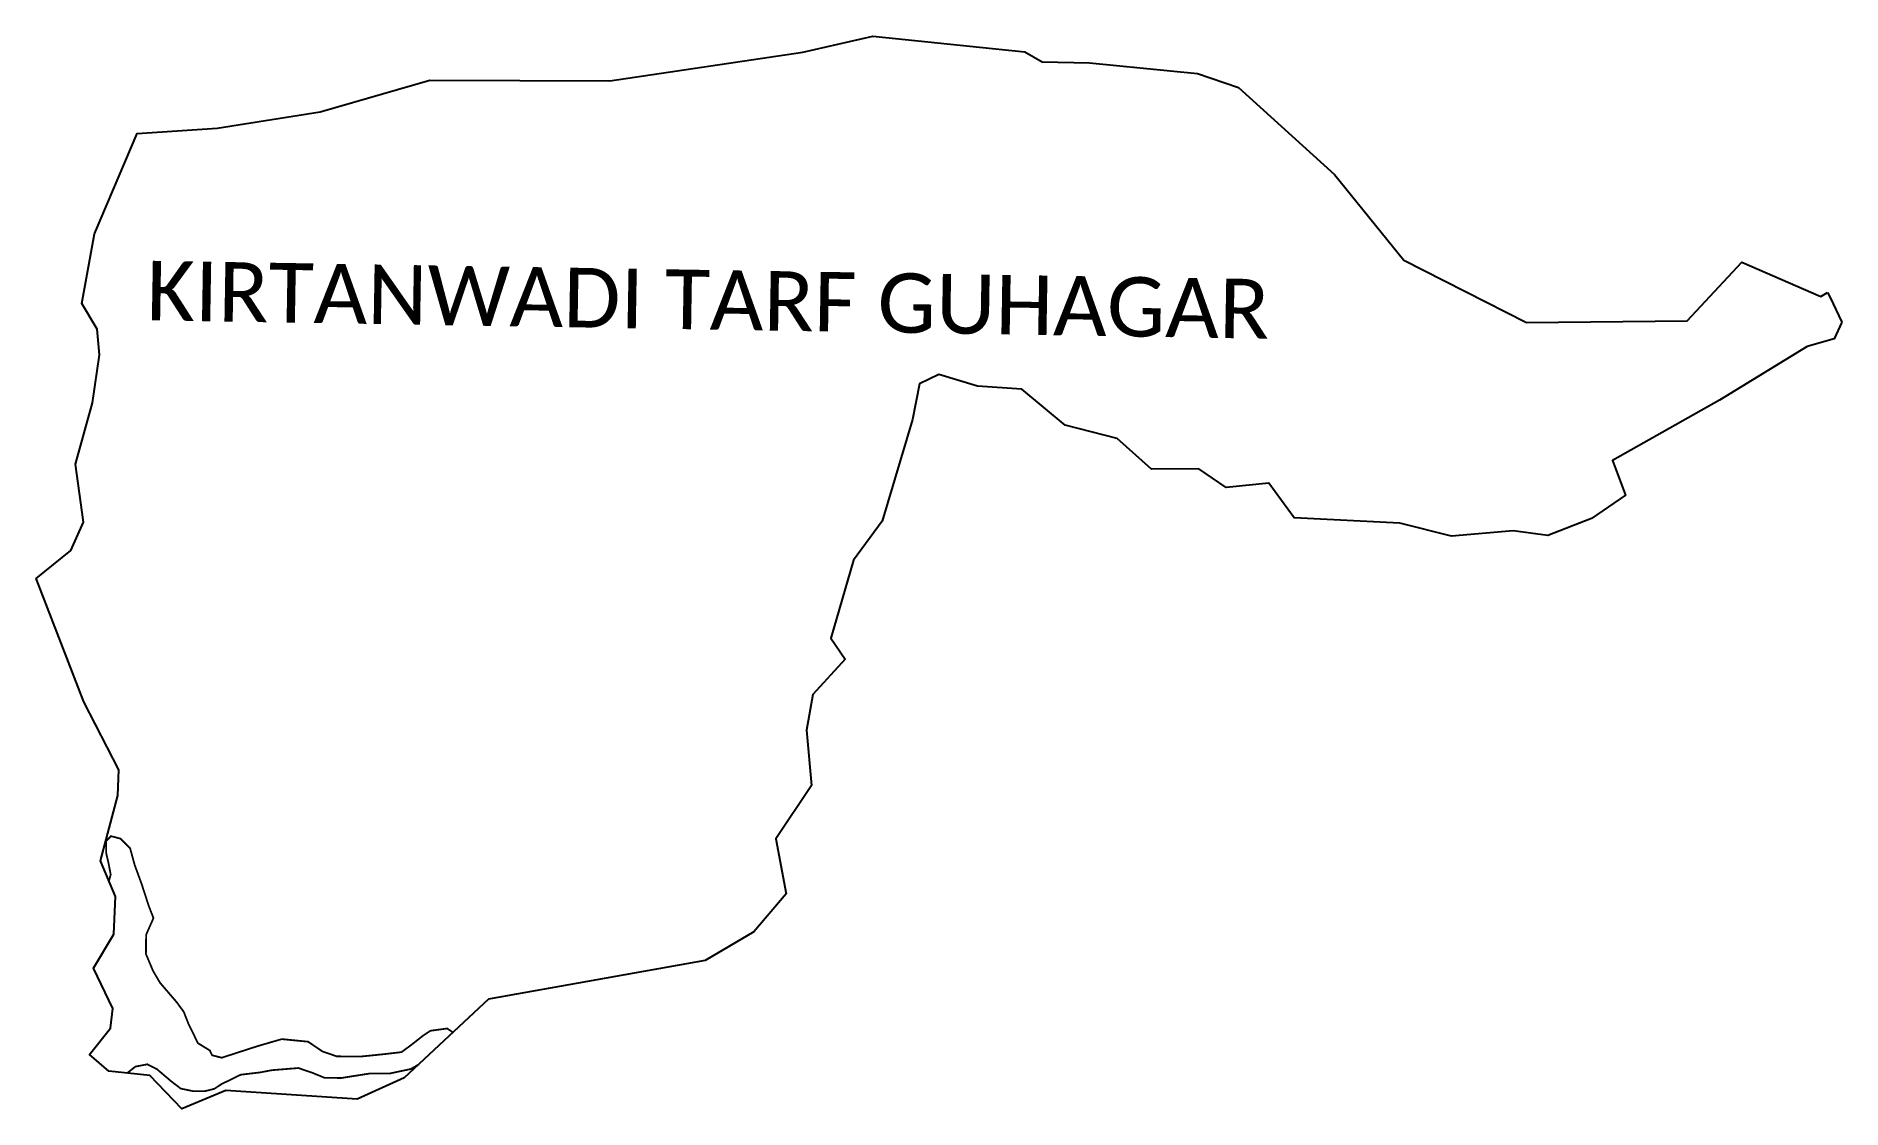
# Model space of a CAD drawing. Header units: metres. Extents: x 308125 to 311160, y 1932454 to 1934256.
import ezdxf

# ---------------------------------------------------------------- set-up
doc = ezdxf.new("R2010")
doc.units = ezdxf.units.M
for name, color, linetype in [('HAZARDS LINE', 1, 'Continuous'), ('village', 3, 'Continuous'), ('VILLAGE NAME', 250, 'Continuous')]:
    doc.layers.add(name, color=color, linetype=linetype)
doc.styles.get("Standard").update_dxf_attribs({"font": 'simplex.shx'})

msp = doc.modelspace()

# ---------------------------------------------------------------- linework, layer by layer
at = {"layer": 'HAZARDS LINE', "lineweight": 18, "const_width": 3.02}
for points in [[(308825.3, 1932582.5), (308815.6, 1932589.1), (308787.4, 1932585.3), (308775.3, 1932577.3), (308755, 1932561.4), (308738.8, 1932549.4), (308706.5, 1932545.7), (308670.2, 1932542), (308630, 1932542.3), (308605.9, 1932550.6), (308581.8, 1932566.9), (308537.6, 1932571.3), (308497.2, 1932559.6), (308436.6, 1932540), (308420.5, 1932544.1), (308416.6, 1932552.2), (308396.6, 1932564.5), (308380.7, 1932596.9), (308372.8, 1932617.1), (308360.9, 1932633.3), (308333, 1932665.8), (308321.1, 1932686), (308309.2, 1932714.3), (308309.5, 1932746.5), (308321.9, 1932774.6), (308314, 1932794.8), (308302.2, 1932831.2), (308290.4, 1932863.5), (308282.6, 1932891.8), (308266.6, 1932908), (308250.5, 1932912.2), (308242.4, 1932904.2), (308242.3, 1932884.1), (308246.1, 1932867.9), (308250, 1932847.7), (308247, 1932836.4)], [(308277.5, 1932514.1), (308291.5, 1932525.1), (308311.7, 1932529), (308327.7, 1932520.8), (308351.7, 1932500.4), (308367.7, 1932488.2), (308387.8, 1932484), (308407.9, 1932483.8), (308424.1, 1932487.7), (308436.2, 1932495.7), (308468.6, 1932511.5), (308500.8, 1932515.3), (308521, 1932519.1), (308565.4, 1932522.7), (308589.4, 1932514.5), (308609.5, 1932506.3), (308637.7, 1932506), (308686.1, 1932513.6), (308718.3, 1932513.4), (308754.6, 1932521.1), (308768.2, 1932529.1)]]:
    msp.add_lwpolyline(points, dxfattribs=at)
at = {"layer": 'village', "flags": 128}
msp.add_lwpolyline([(311124, 1933818.6), (311135.5, 1933825.5)], dxfattribs=at)
at = {"layer": 'village', "color": 3, "true_color": 0x00ff00}
for points in [[(311159.6, 1933775.4, 0), (311146.4, 1933747.6, 0), (311101.3, 1933734.8, 0), (310953.9, 1933644.5, 0), (310774.1, 1933543.3, 0), (310796.2, 1933484.8, 0), (310738.8, 1933445.6, 0), (310665.4, 1933416.9, 0), (310607.2, 1933424.8, 0), (310503.7, 1933416.3, 0), (310416.5, 1933437.9, 0), (310239.3, 1933447.1, 0), (310196.5, 1933505.1, 0), (310124.7, 1933497.7, 0), (310078.9, 1933529.3, 0), (309999.3, 1933528.6, 0), (309941.6, 1933580, 0), (309854.1, 1933602.5, 0), (309781.3, 1933663, 0), (309706.6, 1933667.7, 0), (309641.9, 1933687.5, 0), (309609.5, 1933672.1, 0), (309597.7, 1933612.1, 0), (309546.7, 1933441, 0), (309498.4, 1933376, 0), (309460.3, 1933244.7, 0), (309484.5, 1933209.3, 0), (309430.1, 1933150.1, 0), (309419.6, 1933090.2, 0), (309427.8, 1932997.4, 0), (309368.1, 1932907.7, 0), (309385.5, 1932815.3, 0), (309331.2, 1932751.2, 0), (309249.1, 1932703.1, 0), (308884.8, 1932638.1, 0), (308743.5, 1932506, 0), (308664.2, 1932470.3, 0), (308443.3, 1932485.2, 0), (308369.7, 1932454.1, 0), (308315.5, 1932510, 0), (308246.9, 1932517.5, 0), (308214.6, 1932545.5, 0), (308249.6, 1932589.8, 0), (308253.5, 1932622.7, 0), (308221.3, 1932690.4, 0), (308255.4, 1932747.5, 0), (308257.8, 1932810.8, 0), (308232.7, 1932870.5, 0), (308261.9, 1932980.5, 0), (308263.4, 1933023.3, 0), (308204.6, 1933137.9, 0), (308124.6, 1933345.2, 0), (308183, 1933392.2, 0), (308204.4, 1933439.5, 0), (308190.6, 1933536.8, 0), (308219.4, 1933639.9, 0), (308231.2, 1933720.4, 0), (308227.2, 1933763.6, 0), (308201.6, 1933806.7, 0), (308222.6, 1933924, 0), (308294.5, 1934092.2, 0), (308428.9, 1934101.2, 0), (308601.8, 1934128.9, 0), (308786.1, 1934181.7, 0), (309088.7, 1934180.6, 0), (309413.2, 1934228.8, 0), (309531.2, 1934255.9, 0), (309786.6, 1934229.7, 0), (309815.6, 1934212.5, 0), (309895, 1934211.2, 0), (310076.7, 1934193.3, 0), (310145.3, 1934169.7, 0), (310306.9, 1934023.7, 0), (310423.4, 1933879.4, 0), (310629.4, 1933774.9, 0), (310899.4, 1933777.9, 0), (310991.7, 1933876.3, 0), (311124, 1933818.6, 0)], [(311135.5, 1933825.5, 0), (311139.7, 1933816.9, 0), (311159.6, 1933775.4, 0)]]:
    msp.add_polyline3d(points, dxfattribs=at)

# ---------------------------------------------------------------- texts
at = {"layer": 'VILLAGE NAME', "insert": (308311.4, 1933878.7), "char_height": 100, "attachment_point": 1, "rotation": 359.0535}
msp.add_mtext_dynamic_manual_height_columns('{\\fCalibri|b0|i0|c0|p34;KIRTANWADI TARF GUHAGAR}', width=7578.431, gutter_width=1398, heights=[710.5], dxfattribs=at)

doc.saveas('drawing.dxf')
